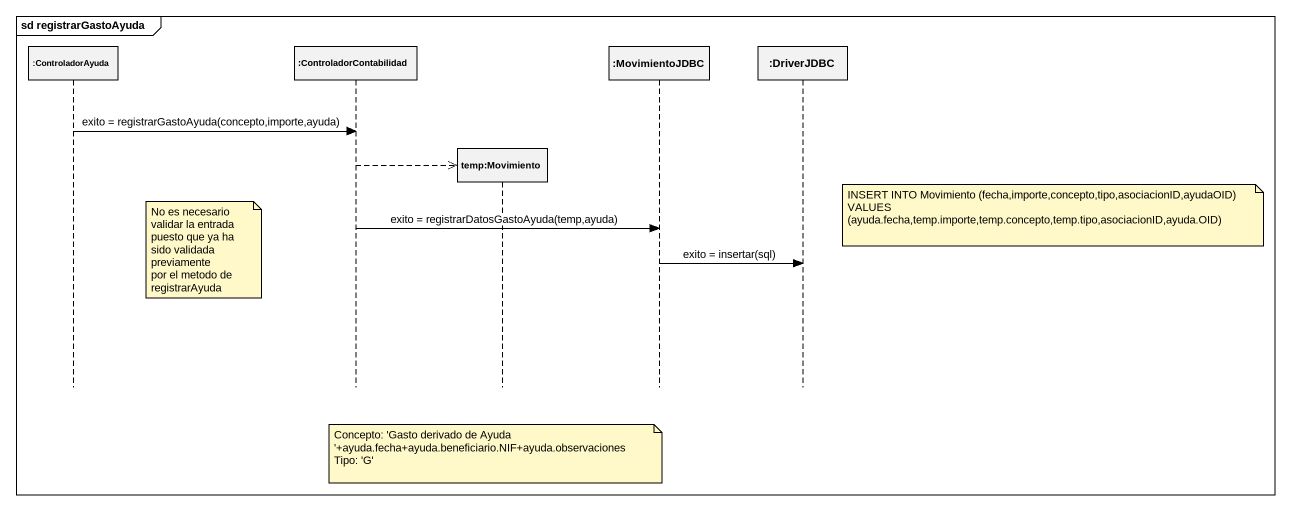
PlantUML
@startuml
mainframe sd registrarGastoAyuda
hide footbox
participant ":ControladorAyuda" as ControladorAyuda
participant ":ControladorContabilidad" as ControladorContabilidad
participant "temp:Movimiento" as temp_Movimiento
participant ":MovimientoJDBC" as MovimientoJDBC
participant ":DriverJDBC" as DriverJDBC

ControladorAyuda -> ControladorContabilidad : exito = registrarGastoAyuda(concepto,importe,ayuda)
ControladorContabilidad -->> temp_Movimiento **
note right of DriverJDBC : INSERT INTO Movimiento (fecha,importe,concepto,tipo,asociacionID,ayudaOID) VALUES (ayuda.fecha,temp.importe,temp.concepto,temp.tipo,asociacionID,ayuda.OID)
ControladorContabilidad -> MovimientoJDBC : exito = registrarDatosGastoAyuda(temp,ayuda)
note right of ControladorAyuda
  No es necesario validar la entrada
  puesto que ya ha sido validada previamente
  por el metodo de registrarAyuda
end note
MovimientoJDBC -> DriverJDBC : exito = insertar(sql)
note over temp_Movimiento
  Concepto: 'Gasto derivado de Ayuda '+ayuda.fecha+ayuda.beneficiario.NIF+ayuda.observaciones
  Tipo: 'G'
end note
@enduml
